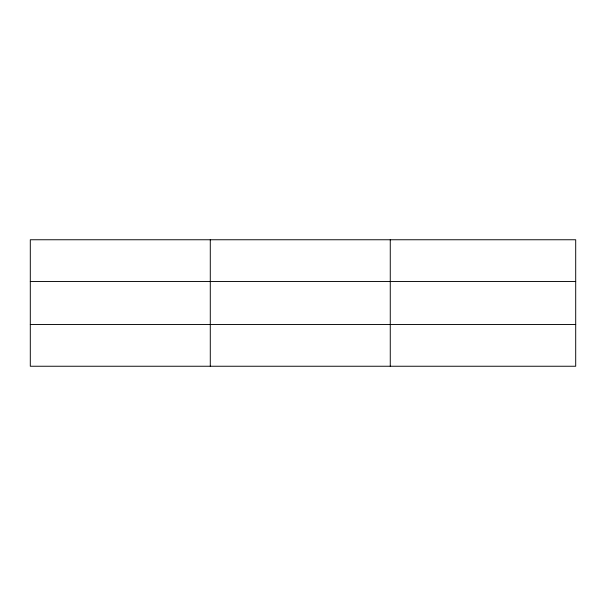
<?xml version="1.0" encoding="UTF-8"?>
<svg xmlns="http://www.w3.org/2000/svg" width="606" height="606" viewBox="0 0 606 606"><rect width="100%" height="100%" fill="white"/><g stroke="black" fill="none" stroke-linecap="round" stroke-linejoin="round"><path stroke-width="0.91" d="M210.282 239.756L210.282 366.244M390.264 239.756L390.264 366.244M575.7 281.495L575.7 239.756L30.3 239.756L30.3 366.244L575.7 366.244L575.7 281.495L30.3 281.495M30.3 324.505L575.7 324.505"/></g></svg>
